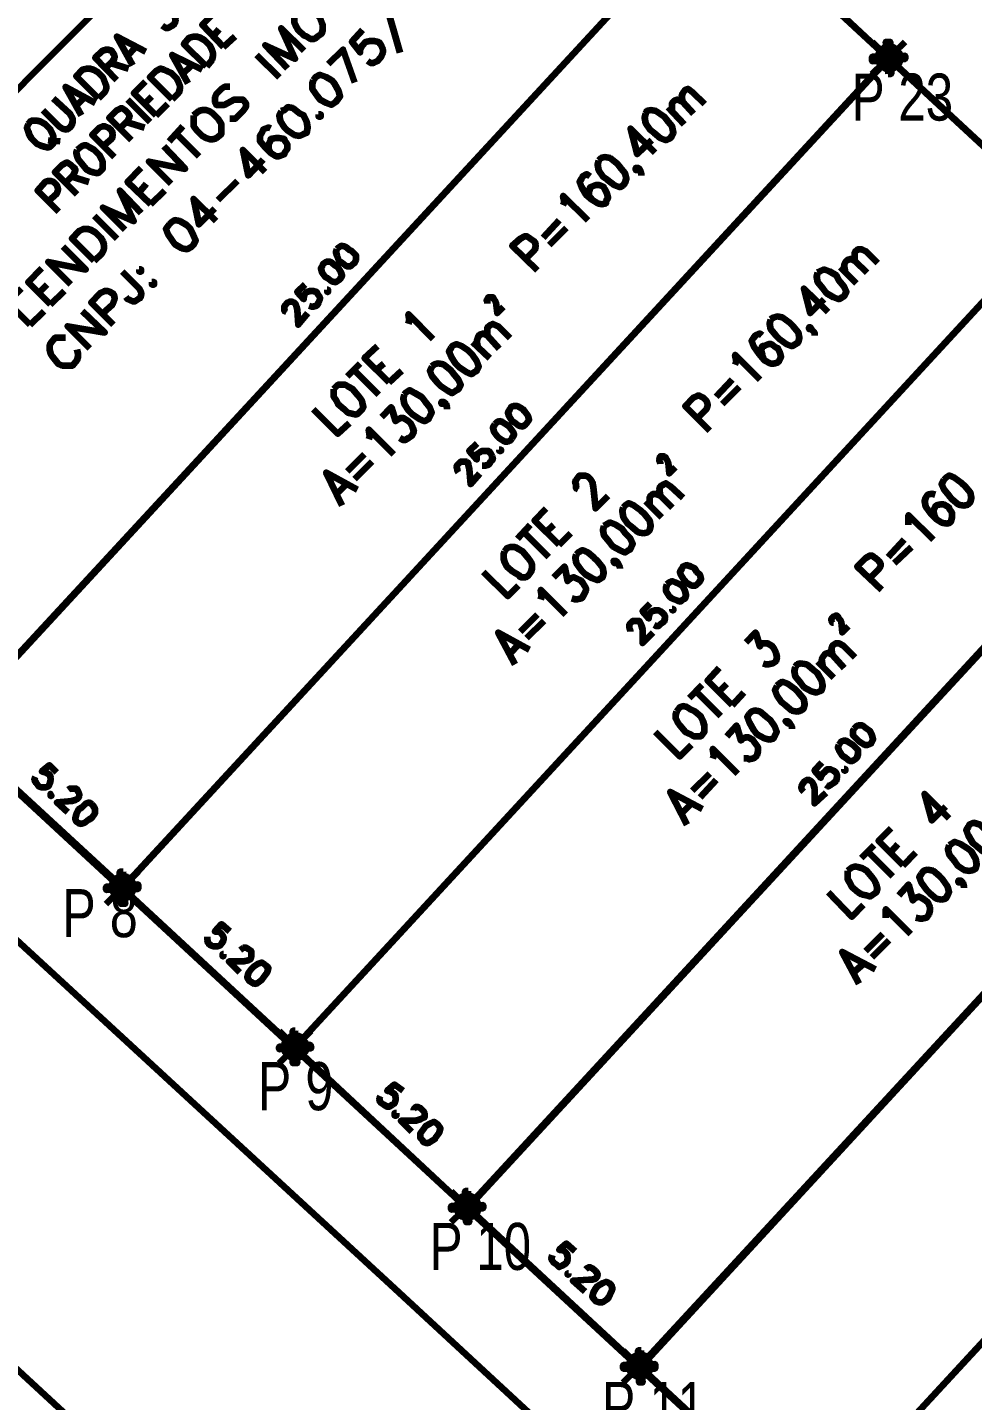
# Model space of a CAD drawing. Header units: inches. Extents: x 1 to 529, y -1 to 335.
# Drawn here: x 69.4 to 128.3, y 193.7 to 279.4 of the extents above; entities that cross this region are included whole.
import ezdxf

# ---------------------------------------------------------------- set-up
doc = ezdxf.new("R2010")
doc.units = ezdxf.units.IN
for name, color, linetype, lineweight in [('H', 7, 'CONTINUOUS', 100), ('P', 250, 'CONTINUOUS', 100), ('Text', 250, 'CONTINUOUS', 100)]:
    doc.layers.add(name, color=color, linetype=linetype, lineweight=lineweight)
doc.styles.get("Standard").update_dxf_attribs({"font": 'txt', "width": 0.75})

msp = doc.modelspace()

# ---------------------------------------------------------------- hatches: boundary and pattern name
at = {"layer": 'H', "linetype": 'CONTINUOUS'}
for points in [[(123.267, 276.467), (122.933, 278.467), (123.067, 276.467), (123.267, 276.467), (122.933, 278.467), (123.2, 278.467)], [(122.067, 277.267), (124.133, 277.6), (122.067, 277.533), (122.067, 277.267), (124.133, 277.6), (124.133, 277.4)], [(124.133, 277.6), (122.067, 277.267), (124.133, 277.4), (124.133, 277.6), (122.067, 277.267), (122.067, 277.533)], [(75.133, 226.667), (75.467, 224.667), (75.333, 226.667), (75.133, 226.667), (75.467, 224.667), (75.2, 224.667)], [(74.267, 225.533), (76.267, 225.867), (74.267, 225.733), (74.267, 225.533), (76.267, 225.867), (76.267, 225.6)], [(76.267, 225.867), (74.267, 225.533), (76.267, 225.6), (76.267, 225.867), (74.267, 225.533), (74.267, 225.733)], [(85.933, 216.733), (86.2, 214.733), (86.067, 216.733), (85.933, 216.733), (86.2, 214.733), (85.933, 214.733)], [(85.067, 215.6), (87, 215.867), (85.067, 215.733), (85.067, 215.6), (87, 215.867), (87.067, 215.667)], [(87, 215.867), (85.067, 215.6), (87.067, 215.667), (87, 215.867), (85.067, 215.6), (85.067, 215.733)], [(96.667, 206.733), (96.933, 204.8), (96.867, 206.733), (96.667, 206.733), (96.933, 204.8), (96.733, 204.8)], [(95.8, 205.6), (97.8, 205.867), (95.8, 205.8), (95.8, 205.6), (97.8, 205.867), (97.8, 205.667)], [(97.8, 205.867), (95.8, 205.6), (97.8, 205.667), (97.8, 205.867), (95.8, 205.6), (95.8, 205.8)], [(107.467, 196.8), (107.733, 194.8), (107.667, 196.8), (107.467, 196.8), (107.733, 194.8), (107.533, 194.8)], [(106.533, 195.667), (108.533, 195.933), (106.533, 195.867), (106.533, 195.667), (108.533, 195.933), (108.533, 195.667)], [(108.533, 195.933), (106.533, 195.667), (108.533, 195.667), (108.533, 195.933), (106.533, 195.667), (106.533, 195.867)]]:
    msp.add_hatch(color=252, dxfattribs=at).paths.add_polyline_path(points)

# ---------------------------------------------------------------- linework, layer by layer
at = {"layer": 'P', "color": 252, "linetype": 'CONTINUOUS'}
for points in [[(96.4, 303.333), (46.067, 252.733)], [(64.467, 235.533), (112.467, 287.533)], [(112.267, 287.533), (123.2, 277.333)], [(76.8, 280.733), (77.333, 281.267), (77.6, 280.4), (77.733, 280.6), (77.933, 280.667), (78, 280.6), (78.267, 280.467), (78.4, 280.333), (78.533, 280.067), (78.6, 279.867), (78.533, 279.6), (78.4, 279.467), (78.133, 279.333), (78, 279.333), (77.8, 279.467)], [(86.067, 280.2), (86, 280), (86, 279.667), (86.067, 279.533), (86.267, 279.2), (86.6, 278.867), (86.8, 278.8), (87, 278.667), (87.267, 278.667), (87.467, 278.8), (87.733, 279), (87.8, 279.2), (87.8, 279.533), (87.733, 279.667), (87.6, 280), (87.267, 280.267), (87, 280.4), (86.8, 280.533), (86.6, 280.533), (86.333, 280.4), (86.067, 280.2)], [(91.667, 281.067), (92.6, 277.8)], [(81.6, 278.133), (80.267, 279.533), (80.933, 280.2)], [(75.933, 277), (74.933, 278.8), (76.733, 277.867)], [(80.533, 276.933), (79.133, 278.333), (79.467, 278.733), (79.733, 278.8), (79.933, 278.8), (80.133, 278.733), (80.4, 278.6), (80.733, 278.267), (80.867, 278), (80.933, 277.8), (80.933, 277.6), (80.867, 277.333), (80.533, 276.933)], [(80.933, 278.8), (81.333, 279.267)], [(81.6, 278.133), (82.333, 278.8)], [(85.6, 276.8), (84.2, 278.267), (86.067, 277.4), (85.2, 279.333), (86.6, 277.933)], [(90.267, 279.2), (89.6, 278.467), (90.133, 277.8), (90.133, 278), (90.267, 278.267), (90.467, 278.467), (90.733, 278.533), (91, 278.533), (91.267, 278.467), (91.4, 278.333), (91.533, 278), (91.533, 277.8), (91.4, 277.467), (91.2, 277.267), (90.933, 277.133), (90.8, 277.133), (90.6, 277.267)], [(74.933, 276.067), (73.6, 277.467), (74.067, 277.933), (74.267, 278), (74.4, 278), (74.6, 277.933), (74.667, 277.8), (74.8, 277.6), (74.8, 277.467), (74.667, 277.267), (74.2, 276.8)], [(75.6, 277.6), (76.133, 278.133)], [(89.8, 275.933), (89.067, 278), (88.133, 277.067)], [(123.067, 276.467), (123.267, 276.467), (122.933, 278.467), (123.067, 276.467)], [(123.267, 276.467), (122.933, 278.467), (123.2, 278.467), (123.267, 276.467)], [(74.6, 277.133), (75.667, 276.8)], [(75.2, 225.533), (123.2, 277.6)], [(79.4, 275.867), (78.4, 277.667), (80.267, 276.733)], [(79.067, 276.467), (79.6, 277)], [(83.667, 277.667), (85.067, 276.267)], [(122.067, 277.533), (122.067, 277.267), (124.133, 277.6), (122.067, 277.533)], [(122.067, 277.267), (124.133, 277.6), (124.133, 277.4), (122.067, 277.267)], [(124.133, 277.4), (124.133, 277.6), (122.067, 277.267), (124.133, 277.4)], [(124.133, 277.6), (122.067, 277.267), (122.067, 277.533), (124.133, 277.6)], [(123, 277.533), (133.933, 267.4)], [(73.8, 274.933), (72.4, 276.333), (72.8, 276.733), (73.067, 276.8), (73.267, 276.8), (73.467, 276.733), (73.733, 276.6), (74.067, 276.267), (74.2, 275.933), (74.267, 275.733), (74.267, 275.533), (74.2, 275.333), (73.8, 274.933)], [(77.4, 273.867), (76, 275.267), (76.733, 276)], [(78.4, 274.867), (77, 276.267), (77.4, 276.667), (77.667, 276.8), (77.867, 276.733), (78.067, 276.667), (78.333, 276.533), (78.667, 276.2), (78.8, 275.933), (78.867, 275.733), (78.867, 275.533), (78.8, 275.267), (78.4, 274.867)], [(87.2, 276.067), (87.133, 275.867), (87.133, 275.533), (87.467, 275.067), (87.6, 274.867), (88, 274.667), (88.333, 274.533), (88.6, 274.733), (88.733, 274.867), (88.867, 275.067), (88.8, 275.4), (88.533, 275.867), (88.333, 276.067), (88, 276.267), (87.6, 276.4), (87.333, 276.267), (87.2, 276.067)], [(72.733, 273.867), (71.733, 275.667), (73.6, 274.667)], [(82, 275.667), (81.667, 275.667), (81.467, 275.533), (81.133, 275.2), (81.067, 275), (81.067, 274.733), (81.133, 274.533), (81.4, 274.533), (81.467, 274.533), (81.667, 274.533), (82.267, 274.867), (82.467, 274.867), (82.533, 274.867), (82.8, 274.867), (83, 274.667), (83, 274.4), (82.8, 274.133), (82.533, 273.867), (82.333, 273.667), (82, 273.667)], [(70.333, 274.2), (71.333, 273.2), (71.533, 273.067), (71.8, 273), (72, 273.133), (72.133, 273.267), (72.2, 273.467), (72.2, 273.667), (72, 274), (71, 274.933)], [(72.4, 274.467), (72.933, 275)], [(75.867, 272.333), (74.467, 273.733), (74.933, 274.2), (75.2, 274.333), (75.267, 274.333), (75.467, 274.2), (75.6, 274.067), (75.733, 273.867), (75.733, 273.8), (75.6, 273.533), (75.133, 273.067)], [(75.6, 274.867), (77, 273.467)], [(76.667, 274.6), (77.133, 275.067)], [(77.4, 273.867), (78.133, 274.6)], [(85.2, 274.133), (85.067, 273.867), (85.133, 273.533), (85.4, 273.133), (85.6, 272.933), (86, 272.667), (86.333, 272.6), (86.6, 272.733), (86.8, 272.8), (86.867, 273.133), (86.8, 273.467), (86.6, 273.867), (86.333, 274), (85.933, 274.333), (85.6, 274.4), (85.4, 274.2), (85.2, 274.133)], [(69.4, 273.333), (69.333, 273.133), (69.4, 272.867), (69.467, 272.667), (69.6, 272.467), (69.933, 272.133), (70.2, 272), (70.4, 271.933), (70.667, 271.867), (70.8, 271.933), (71, 272.133), (71, 272.333), (71, 272.533), (70.933, 272.733), (70.8, 273), (70.467, 273.333), (70.2, 273.467), (70, 273.533), (69.8, 273.533), (69.6, 273.533), (69.4, 273.333)], [(75.533, 273.467), (76.667, 273.133)], [(79.733, 273.867), (79.733, 273.667), (79.733, 273.333), (79.733, 273.2), (79.933, 272.933), (80.267, 272.6), (80.533, 272.467), (80.733, 272.4), (80.933, 272.4), (81.133, 272.467), (81.467, 272.733), (81.467, 272.933), (81.467, 273.2), (81.467, 273.333), (81.267, 273.667), (80.933, 274), (80.733, 274.133), (80.533, 274.2), (80.267, 274.2), (80.067, 274.133), (79.733, 273.867)], [(87.533, 273.933), (87.533, 273.8), (87.667, 273.8), (87.667, 273.933), (87.533, 273.933)], [(74.8, 271.267), (73.4, 272.667), (73.867, 273.133), (74.067, 273.2), (74.2, 273.2), (74.4, 273.133), (74.6, 272.933), (74.667, 272.733), (74.667, 272.6), (74.6, 272.4), (74.067, 271.933)], [(78.2, 272.267), (79.067, 273.2)], [(78.667, 272.733), (80.067, 271.333)], [(84.533, 273.067), (84.4, 273.133), (84.067, 273), (84, 272.8), (83.867, 272.6), (83.867, 272.267), (84.2, 271.867), (84.533, 271.533), (84.867, 271.333), (85.067, 271.333), (85.4, 271.467), (85.4, 271.533), (85.6, 271.8), (85.6, 272.067), (85.4, 272.333), (85.4, 272.4), (85.067, 272.467), (84.867, 272.467), (84.533, 272.4), (84.533, 272.333), (84.4, 272.067), (84.4, 271.8), (84.533, 271.533)], [(70.667, 272.333), (71.4, 272.267)], [(72.467, 271.733), (72.4, 271.533), (72.467, 271.267), (72.533, 271.133), (72.733, 270.867), (73, 270.533), (73.267, 270.4), (73.467, 270.333), (73.733, 270.267), (73.867, 270.333), (74.067, 270.533), (74.067, 270.733), (74.067, 270.933), (74, 271.133), (73.867, 271.4), (73.533, 271.733), (73.267, 271.867), (73.067, 272), (72.867, 272), (72.733, 271.933), (72.467, 271.733)], [(78.333, 269.6), (76.933, 271), (79.2, 270.533), (77.867, 271.933)], [(84.2, 270.333), (82.8, 271.733), (83.133, 270.133), (84.067, 271.133)], [(72.467, 268.933), (71.067, 270.333), (71.533, 270.8), (71.8, 270.933), (71.867, 270.933), (72.067, 270.8), (72.2, 270.667), (72.333, 270.533), (72.333, 270.4), (72.2, 270.133), (71.733, 269.667)], [(72.133, 270.067), (73.2, 269.733)], [(77.067, 268.333), (75.6, 269.733), (76.467, 270.6)], [(71.333, 267.867), (70, 269.2), (70.467, 269.733), (70.667, 269.8), (70.8, 269.8), (71, 269.733), (71.2, 269.533), (71.267, 269.333), (71.267, 269.2), (71.2, 269), (70.667, 268.533)], [(75.467, 266.733), (74.067, 268.133), (76, 267.267), (75.133, 269.2), (76.467, 267.8)], [(76.333, 269.067), (76.8, 269.6)], [(77.067, 268.333), (77.933, 269.2)], [(81.267, 268.6), (82.467, 269.8)], [(81.133, 267.267), (79.733, 268.667), (80.067, 267.067), (81.067, 268.067)], [(73.533, 267.6), (74.933, 266.2)], [(85.933, 215.6), (133.933, 267.6)], [(73.533, 264.8), (72.133, 266.2), (72.6, 266.667), (72.867, 266.8), (73.133, 266.8), (73.333, 266.733), (73.6, 266.6), (73.933, 266.267), (74.067, 266), (74.133, 265.8), (74.133, 265.533), (74, 265.267), (73.533, 264.8)], [(78.2, 267.067), (78, 266.8), (78.133, 266.467), (78.4, 266.067), (78.533, 265.867), (79, 265.6), (79.333, 265.533), (79.6, 265.667), (79.733, 265.8), (79.867, 266.067), (79.733, 266.4), (79.533, 266.8), (79.333, 267), (78.867, 267.267), (78.533, 267.333), (78.333, 267.2), (78.2, 267.067)], [(72.067, 263.333), (70.667, 264.733), (73, 264.267), (71.6, 265.667)], [(23.467, 264.067), (92.267, 200.667), (169.467, 129.2)], [(70.8, 262.067), (69.4, 263.467), (70.267, 264.333)], [(75.267, 264.133), (76.333, 263.067), (76.467, 262.8), (76.467, 262.733), (76.4, 262.467), (76.267, 262.4), (76.067, 262.267), (75.933, 262.267), (75.6, 262.4), (75.533, 262.533)], [(76.333, 264.267), (76.333, 264.133), (76.467, 264.133), (76.467, 264.267), (76.333, 264.267)], [(70.067, 262.8), (70.6, 263.333)], [(77.133, 263.467), (77.133, 263.333), (77.267, 263.333), (77.267, 263.467), (77.133, 263.467)], [(69.533, 260.8), (68.133, 262.2), (69, 263.067)], [(70.8, 262.067), (71.667, 262.933)], [(74.733, 260.8), (73.333, 262.2), (73.933, 262.8), (74.2, 262.933), (74.333, 262.933), (74.533, 262.867), (74.733, 262.733), (74.8, 262.467), (74.8, 262.4), (74.667, 262.067), (74.067, 261.533)], [(69.533, 260.8), (70.4, 261.667)], [(73.267, 259.333), (71.867, 260.733), (74.2, 260.333), (72.8, 261.667)], [(71.733, 260), (71.533, 260), (71.267, 260), (71.067, 260), (70.8, 259.667), (70.733, 259.467), (70.733, 259.267), (70.8, 259), (70.933, 258.8), (71.267, 258.4), (71.533, 258.267), (71.733, 258.267), (72, 258.267), (72.2, 258.267), (72.467, 258.6), (72.533, 258.8), (72.533, 259), (72.467, 259.267)], [(96.733, 205.6), (144.733, 257.6)], [(107.533, 195.667), (155.533, 247.733)], [(170, 101.933), (23.467, 237.467)], [(118.267, 185.733), (166.333, 237.733)], [(64.4, 235.733), (75.4, 225.6)], [(75.333, 226.667), (75.133, 226.667), (75.467, 224.667), (75.333, 226.667)], [(75.133, 226.667), (75.467, 224.667), (75.2, 224.667), (75.133, 226.667)], [(74.267, 225.733), (74.267, 225.533), (76.267, 225.867), (74.267, 225.733)], [(74.267, 225.533), (76.267, 225.867), (76.267, 225.6), (74.267, 225.533)], [(76.267, 225.6), (76.267, 225.867), (74.267, 225.533), (76.267, 225.6)], [(76.267, 225.867), (74.267, 225.533), (74.267, 225.733), (76.267, 225.867)], [(75.133, 225.8), (86.133, 215.6)], [(86.067, 216.733), (85.933, 216.733), (86.2, 214.733), (86.067, 216.733)], [(85.933, 216.733), (86.2, 214.733), (85.933, 214.733), (85.933, 216.733)], [(85.067, 215.733), (85.067, 215.6), (87, 215.867), (85.067, 215.733)], [(85.067, 215.6), (87, 215.867), (87.067, 215.667), (85.067, 215.6)], [(87.067, 215.667), (87, 215.867), (85.067, 215.6), (87.067, 215.667)], [(87, 215.867), (85.067, 215.6), (85.067, 215.733), (87, 215.867)], [(85.933, 215.8), (96.867, 205.6)], [(96.867, 206.733), (96.667, 206.733), (96.933, 204.8), (96.867, 206.733)], [(96.667, 206.733), (96.933, 204.8), (96.733, 204.8), (96.667, 206.733)], [(95.8, 205.8), (95.8, 205.6), (97.8, 205.867), (95.8, 205.8)], [(95.8, 205.6), (97.8, 205.867), (97.8, 205.667), (95.8, 205.6)], [(97.8, 205.667), (97.8, 205.867), (95.8, 205.6), (97.8, 205.667)], [(97.8, 205.867), (95.8, 205.6), (95.8, 205.8), (97.8, 205.867)], [(96.733, 205.8), (107.667, 195.667)], [(107.667, 196.8), (107.467, 196.8), (107.733, 194.8), (107.667, 196.8)], [(107.467, 196.8), (107.733, 194.8), (107.533, 194.8), (107.467, 196.8)], [(106.533, 195.867), (106.533, 195.667), (108.533, 195.933), (106.533, 195.867)], [(106.533, 195.667), (108.533, 195.933), (108.533, 195.667), (106.533, 195.667)], [(108.533, 195.667), (108.533, 195.933), (106.533, 195.667), (108.533, 195.667)], [(108.533, 195.933), (106.533, 195.667), (106.533, 195.867), (108.533, 195.933)], [(107.467, 195.867), (118.4, 185.733)]]:
    msp.add_lwpolyline(points, dxfattribs=at)
at = {"layer": 'P', "color": 0, "linetype": 'CONTINUOUS'}
for points in [[(340.133, 173), (338.8, 113.067), (273.467, 42.133), (64.467, 235.6), (112.333, 287.4), (244.8, 164.8), (292.667, 216.533), (340.133, 173)], [(122.067, 276.467), (124.133, 278.467)], [(122.067, 278.467), (124.133, 276.467)], [(123.8, 277.467), (123.8, 277.733), (123.6, 277.933), (123.4, 278.133), (123.133, 278.133), (122.867, 278.133), (122.667, 277.933), (122.467, 277.733), (122.4, 277.467), (122.467, 277.2), (122.667, 277), (122.867, 276.8), (123.133, 276.8), (123.4, 276.8), (123.6, 277), (123.8, 277.2), (123.8, 277.467)], [(75.267, 225.667), (123.133, 277.467)], [(110.267, 274.733), (110.2, 275.067), (110.267, 275.267), (110.4, 275.467), (110.6, 275.533), (110.867, 275.333), (111.6, 274.6)], [(109.333, 274.4), (110.333, 273.333)], [(109.6, 274.067), (109.6, 274.467), (109.6, 274.667), (109.733, 274.8), (109.933, 274.867), (110.267, 274.733), (110.933, 274)], [(107.933, 274), (107.867, 273.733), (107.933, 273.4), (108.2, 273), (108.467, 272.8), (108.867, 272.467), (109.2, 272.333), (109.467, 272.467), (109.6, 272.6), (109.667, 272.8), (109.6, 273.2), (109.267, 273.6), (109.067, 273.8), (108.6, 274.133), (108.267, 274.2), (108, 274.133), (107.933, 274)], [(108.533, 271.533), (107, 273.067), (107.4, 271.467), (108.333, 272.333)], [(105, 271.067), (104.933, 270.8), (105, 270.467), (105.267, 270.067), (105.533, 269.867), (106, 269.533), (106.333, 269.4), (106.533, 269.533), (106.667, 269.667), (106.733, 269.933), (106.667, 270.267), (106.333, 270.667), (106.133, 270.867), (105.733, 271.2), (105.4, 271.267), (105.133, 271.2), (105, 271.067)], [(104.467, 270.067), (104.267, 270.2), (104, 270.067), (103.933, 269.933), (103.8, 269.733), (103.933, 269.4), (104.2, 268.933), (104.6, 268.6), (104.933, 268.4), (105.2, 268.333), (105.467, 268.4), (105.467, 268.533), (105.6, 268.733), (105.533, 269), (105.4, 269.267), (105.333, 269.4), (105.067, 269.533), (104.8, 269.533), (104.533, 269.4), (104.467, 269.4), (104.4, 269.133), (104.4, 268.867), (104.6, 268.6)], [(107.467, 270.6), (107.467, 270.467), (107.333, 270.467), (107.333, 270.6), (107.467, 270.6), (107.6, 270.467), (107.667, 270.267), (107.667, 270.133)], [(102.8, 268.267), (102.867, 268.467), (102.8, 268.867), (104.333, 267.333)], [(86.067, 215.733), (133.867, 267.533)], [(101.533, 266.267), (102.533, 267.333)], [(101.933, 265.8), (103, 266.867)], [(88.667, 265.533), (88.6, 265.333), (88.667, 265.133), (88.8, 264.8), (89, 264.667), (89.267, 264.467), (89.533, 264.467), (89.667, 264.6), (89.8, 264.667), (89.867, 264.867), (89.867, 265.133), (89.6, 265.4), (89.467, 265.467), (89.2, 265.667), (88.933, 265.733), (88.733, 265.6), (88.667, 265.533)], [(101.2, 264.2), (99.6, 265.733), (100.133, 266.2), (100.4, 266.333), (100.533, 266.333), (100.733, 266.2), (101, 266), (101.067, 265.8), (101.067, 265.667), (101, 265.467), (100.467, 264.933)], [(120.4, 264.067), (120.333, 264.533), (120.4, 264.733), (120.533, 264.867), (120.733, 264.933), (121, 264.8), (121.733, 264.067)], [(121, 264.8), (121, 265.133), (121, 265.333), (121.2, 265.533), (121.4, 265.533), (121.667, 265.4), (122.4, 264.667)], [(87.8, 264.533), (87.667, 264.333), (87.733, 264.067), (87.933, 263.8), (88.067, 263.733), (88.333, 263.533), (88.6, 263.467), (88.8, 263.6), (88.867, 263.667), (89, 263.867), (88.933, 264.067), (88.733, 264.4), (88.533, 264.533), (88.267, 264.733), (88, 264.733), (87.8, 264.6), (87.8, 264.533)], [(118.667, 264.067), (118.6, 263.8), (118.667, 263.467), (119, 263.067), (119.2, 262.8), (119.667, 262.533), (120, 262.4), (120.2, 262.533), (120.333, 262.6), (120.467, 262.867), (120.333, 263.2), (120, 263.6), (119.867, 263.867), (119.4, 264.133), (119.067, 264.267), (118.8, 264.133), (118.667, 264.067)], [(120.067, 264.4), (121.067, 263.4)], [(86.667, 263.333), (86.2, 262.867), (86.6, 262.4), (86.6, 262.533), (86.667, 262.733), (86.8, 262.867), (87, 262.933), (87.2, 262.933), (87.4, 262.867), (87.467, 262.733), (87.6, 262.533), (87.6, 262.4), (87.533, 262.2), (87.4, 262), (87.2, 261.933), (87.133, 261.933), (86.933, 262)], [(85.533, 261.6), (85.4, 261.667), (85.4, 261.8), (85.4, 261.867), (85.4, 262), (85.6, 262.2), (85.733, 262.267), (85.867, 262.267), (86, 262.2), (86.067, 262.133), (86.133, 262), (86.2, 261.733), (86.267, 260.8), (86.867, 261.533)], [(88.067, 263), (88.067, 262.867), (88.133, 262.867), (88.133, 263), (88.067, 263)], [(98.067, 262.133), (98.067, 262.2), (98.067, 262.267), (98, 262.333), (98.067, 262.4), (98.133, 262.533), (98.267, 262.533), (98.333, 262.533), (98.4, 262.533), (98.467, 262.4), (98.533, 262.333), (98.6, 262.2), (98.667, 261.533), (99.067, 261.933)], [(119.333, 261.6), (117.8, 263.067), (118.2, 261.533), (119.067, 262.4)], [(93.133, 260.867), (93.2, 261.067), (93.133, 261.467), (94.667, 259.933)], [(98.067, 260.133), (98.067, 260.467), (98.067, 260.667), (98.267, 260.8), (98.4, 260.867), (98.733, 260.733), (99.467, 260)], [(115.733, 261.133), (115.667, 260.867), (115.733, 260.533), (116.067, 260.133), (116.267, 259.933), (116.733, 259.6), (117.067, 259.467), (117.267, 259.6), (117.467, 259.733), (117.533, 260), (117.467, 260.333), (117.133, 260.733), (116.933, 260.933), (116.467, 261.267), (116.133, 261.333), (115.933, 261.267), (115.733, 261.133)], [(118.2, 260.667), (118.267, 260.533), (118.133, 260.533), (118.133, 260.667), (118.2, 260.667), (118.333, 260.467), (118.467, 260.333), (118.467, 260.133)], [(97.133, 259.733), (98.2, 258.733)], [(97.467, 259.467), (97.4, 259.8), (97.467, 260), (97.6, 260.2), (97.8, 260.267), (98.067, 260.133), (98.8, 259.333)], [(115.2, 260.133), (115.067, 260.267), (114.8, 260.133), (114.667, 260), (114.533, 259.8), (114.667, 259.467), (115, 259), (115.333, 258.6), (115.733, 258.4), (115.933, 258.4), (116.2, 258.467), (116.267, 258.533), (116.4, 258.8), (116.333, 259.067), (116.2, 259.333), (116.067, 259.4), (115.8, 259.6), (115.6, 259.6), (115.333, 259.467), (115.2, 259.467), (115.133, 259.2), (115.2, 258.933), (115.333, 258.6)], [(91.933, 257.2), (90.4, 258.733), (91.2, 259.467)], [(95.8, 259.4), (95.667, 259.133), (95.8, 258.8), (96.067, 258.4), (96.333, 258.133), (96.733, 257.867), (97.067, 257.733), (97.267, 257.867), (97.4, 257.933), (97.533, 258.2), (97.4, 258.533), (97.133, 258.933), (96.867, 259.2), (96.467, 259.467), (96.133, 259.6), (95.867, 259.467), (95.8, 259.4)], [(113.533, 258.333), (113.6, 258.533), (113.533, 258.933), (115.067, 257.4)], [(89.333, 257.6), (90.133, 258.4)], [(89.733, 258), (91.267, 256.467)], [(91.133, 258), (91.6, 258.4)], [(94.6, 258.2), (94.467, 257.933), (94.6, 257.6), (94.933, 257.2), (95.133, 257), (95.533, 256.733), (95.867, 256.533), (96.133, 256.733), (96.267, 256.8), (96.4, 257.067), (96.267, 257.4), (95.933, 257.8), (95.733, 258), (95.333, 258.333), (95, 258.4), (94.733, 258.333), (94.6, 258.2)], [(91.933, 257.2), (92.733, 257.933)], [(96.8, 205.733), (144.6, 257.533)], [(112.333, 256.333), (113.333, 257.4)], [(88.467, 256.8), (88.467, 256.6), (88.467, 256.333), (88.6, 256.133), (88.733, 255.867), (89.133, 255.533), (89.333, 255.333), (89.6, 255.267), (89.867, 255.2), (90, 255.267), (90.267, 255.533), (90.333, 255.667), (90.267, 255.933), (90.2, 256.133), (90, 256.4), (89.667, 256.8), (89.4, 256.933), (89.2, 257.067), (88.933, 257.067), (88.733, 257.067), (88.467, 256.8)], [(92.867, 256.467), (92.8, 256.2), (92.867, 255.867), (93.133, 255.467), (93.4, 255.2), (93.8, 254.933), (94.133, 254.8), (94.4, 254.933), (94.467, 255.067), (94.6, 255.333), (94.467, 255.667), (94.2, 256), (94, 256.267), (93.533, 256.533), (93.2, 256.733), (92.933, 256.533), (92.867, 256.467)], [(111.933, 254.2), (110.4, 255.733), (110.933, 256.267), (111.2, 256.4), (111.267, 256.4), (111.533, 256.267), (111.733, 256.067), (111.8, 255.867), (111.8, 255.733), (111.733, 255.533), (111.2, 255)], [(112.733, 255.867), (113.8, 256.933)], [(87.2, 255.533), (88.733, 254), (89.467, 254.667)], [(91.467, 255.067), (92.067, 255.667), (92.333, 254.8), (92.533, 254.933), (92.667, 255), (92.8, 255), (93.133, 254.8), (93.267, 254.667), (93.4, 254.4), (93.467, 254.133), (93.333, 253.867), (93.133, 253.733), (92.933, 253.6), (92.8, 253.6), (92.6, 253.733)], [(95.333, 256), (95.333, 255.867), (95.2, 255.867), (95.2, 256), (95.333, 256), (95.467, 255.867), (95.533, 255.667), (95.533, 255.533)], [(99.467, 255.533), (99.333, 255.333), (99.4, 255.133), (99.6, 254.8), (99.733, 254.733), (100, 254.533), (100.267, 254.467), (100.467, 254.6), (100.533, 254.667), (100.667, 254.867), (100.6, 255.133), (100.4, 255.4), (100.267, 255.533), (99.933, 255.733), (99.667, 255.733), (99.533, 255.667), (99.467, 255.533)], [(98.533, 254.6), (98.4, 254.4), (98.467, 254.133), (98.667, 253.867), (98.8, 253.733), (99.133, 253.533), (99.333, 253.533), (99.533, 253.6), (99.6, 253.733), (99.733, 253.933), (99.667, 254.133), (99.467, 254.4), (99.333, 254.533), (99, 254.733), (98.8, 254.8), (98.6, 254.667), (98.533, 254.6)], [(90.667, 253.667), (90.733, 253.867), (90.667, 254.267), (92.2, 252.733)], [(97.4, 253.4), (96.933, 252.933), (97.4, 252.4), (97.4, 252.533), (97.4, 252.733), (97.6, 252.867), (97.733, 252.933), (97.933, 252.933), (98.133, 252.933), (98.267, 252.8), (98.333, 252.6), (98.4, 252.4), (98.267, 252.267), (98.133, 252.067), (97.933, 252), (97.867, 252), (97.733, 252)], [(98.8, 253), (98.8, 252.933), (98.933, 252.933), (98.933, 253), (98.8, 253)], [(89.333, 251.667), (90.4, 252.733)], [(89.8, 251.2), (90.867, 252.267)], [(96.267, 251.6), (96.2, 251.667), (96.2, 251.8), (96.133, 251.933), (96.2, 252.067), (96.4, 252.267), (96.533, 252.267), (96.6, 252.267), (96.733, 252.267), (96.867, 252.2), (96.867, 252.067), (96.933, 251.8), (97, 250.867), (97.6, 251.533)], [(108.867, 252.133), (108.867, 252.2), (108.8, 252.267), (108.8, 252.333), (108.8, 252.4), (108.867, 252.6), (109, 252.6), (109.067, 252.6), (109.2, 252.533), (109.2, 252.467), (109.267, 252.4), (109.333, 252.2), (109.4, 251.533), (109.8, 251.933)], [(89, 249.533), (88, 251.6), (89.933, 250.533)], [(103.733, 250.533), (103.6, 250.6), (103.6, 250.867), (103.533, 250.933), (103.6, 251.133), (103.8, 251.4), (104, 251.4), (104.133, 251.4), (104.333, 251.333), (104.467, 251.2), (104.6, 251), (104.667, 250.667), (104.8, 249.333), (105.6, 250.133)], [(126.533, 251.133), (126.4, 250.867), (126.533, 250.533), (126.867, 250.133), (127.067, 249.933), (127.467, 249.6), (127.8, 249.533), (128.067, 249.6), (128.2, 249.733), (128.267, 250), (128.2, 250.333), (127.867, 250.733), (127.667, 250.933), (127.2, 251.267), (126.867, 251.4), (126.667, 251.267), (126.533, 251.133)], [(88.667, 250.267), (89.267, 250.867)], [(108.2, 249.533), (108.2, 249.867), (108.2, 250.067), (108.4, 250.267), (108.533, 250.267), (108.867, 250.133), (109.6, 249.4)], [(108.867, 250.133), (108.8, 250.533), (108.867, 250.733), (109.067, 250.867), (109.2, 250.933), (109.467, 250.733), (110.267, 250)], [(126, 250.2), (125.8, 250.267), (125.533, 250.2), (125.4, 250), (125.333, 249.8), (125.4, 249.467), (125.733, 249), (126.067, 248.667), (126.4, 248.467), (126.733, 248.4), (126.933, 248.467), (127, 248.533), (127.067, 248.8), (127.067, 249.067), (126.867, 249.333), (126.867, 249.4), (126.533, 249.6), (126.333, 249.6), (126.067, 249.533), (126, 249.467), (125.867, 249.2), (125.933, 248.933), (126.067, 248.667)], [(106.533, 249.4), (106.467, 249.2), (106.533, 248.8), (106.8, 248.4), (107.067, 248.2), (107.467, 247.867), (107.8, 247.8), (108.067, 247.867), (108.2, 248), (108.267, 248.267), (108.2, 248.6), (107.867, 249), (107.667, 249.2), (107.2, 249.533), (106.867, 249.667), (106.667, 249.533), (106.533, 249.4)], [(107.933, 249.8), (108.933, 248.8)], [(102.533, 247.067), (101, 248.6), (101.733, 249.333)], [(124.333, 248.333), (124.333, 248.533), (124.333, 248.933), (125.867, 247.4)], [(99.933, 247.467), (100.733, 248.333)], [(100.333, 247.867), (101.867, 246.333)], [(101.733, 247.867), (102.2, 248.333)], [(102.533, 247.067), (103.267, 247.8)], [(105.333, 248.267), (105.267, 248), (105.333, 247.667), (105.667, 247.267), (105.867, 247), (106.333, 246.733), (106.667, 246.6), (106.867, 246.733), (107, 246.8), (107.133, 247.133), (107, 247.467), (106.667, 247.8), (106.467, 248.067), (106.067, 248.333), (105.733, 248.467), (105.467, 248.333), (105.333, 248.267)], [(99.133, 246.667), (99.067, 246.467), (99.067, 246.2), (99.133, 246), (99.267, 245.733), (99.667, 245.4), (100, 245.2), (100.133, 245.067), (100.467, 245.067), (100.6, 245.133), (100.8, 245.4), (100.867, 245.6), (100.867, 245.8), (100.8, 246), (100.6, 246.267), (100.267, 246.667), (100, 246.8), (99.8, 246.933), (99.467, 246.933), (99.267, 246.867), (99.133, 246.667)], [(107.533, 195.8), (155.4, 247.6)], [(123.067, 246.333), (124.067, 247.4)], [(123.467, 245.933), (124.533, 246.933)], [(103.6, 246.467), (103.533, 246.267), (103.6, 245.933), (103.933, 245.467), (104.133, 245.267), (104.6, 245), (104.933, 244.867), (105.133, 245), (105.267, 245.067), (105.333, 245.333), (105.267, 245.667), (104.933, 246.067), (104.733, 246.267), (104.333, 246.6), (104, 246.733), (103.733, 246.6), (103.6, 246.467)], [(106.067, 246.067), (106.067, 245.933), (106, 245.933), (105.933, 246.067), (106.067, 246.067), (106.2, 245.933), (106.333, 245.667), (106.333, 245.6)], [(122.667, 244.267), (121.133, 245.733), (121.667, 246.267), (121.933, 246.4), (122.067, 246.4), (122.267, 246.267), (122.467, 246.067), (122.6, 245.933), (122.6, 245.733), (122.467, 245.533), (121.933, 245)], [(97.8, 245.4), (99.333, 243.867), (100, 244.533)], [(102.2, 245.067), (102.867, 245.733), (103.067, 244.8), (103.267, 245), (103.467, 245.067), (103.6, 245), (103.867, 244.867), (104, 244.733), (104.2, 244.4), (104.2, 244.2), (104.067, 243.933), (103.933, 243.733), (103.667, 243.667), (103.533, 243.667), (103.333, 243.733)], [(110.2, 245.6), (110.067, 245.4), (110.133, 245.2), (110.333, 244.867), (110.467, 244.733), (110.8, 244.533), (111.067, 244.533), (111.2, 244.667), (111.267, 244.733), (111.4, 244.933), (111.333, 245.2), (111.133, 245.4), (111, 245.6), (110.733, 245.733), (110.467, 245.8), (110.267, 245.733), (110.2, 245.6)], [(101.4, 243.667), (101.467, 243.867), (101.4, 244.267), (102.933, 242.733)], [(109.267, 244.6), (109.2, 244.4), (109.2, 244.2), (109.4, 243.867), (109.6, 243.733), (109.933, 243.6), (110.133, 243.533), (110.267, 243.667), (110.4, 243.733), (110.467, 243.933), (110.4, 244.2), (110.267, 244.467), (110.067, 244.6), (109.8, 244.733), (109.6, 244.8), (109.4, 244.733), (109.267, 244.6)], [(108.2, 243.4), (107.733, 242.933), (108.133, 242.467), (108.133, 242.533), (108.2, 242.8), (108.333, 242.933), (108.533, 243), (108.733, 243), (108.867, 242.933), (109, 242.8), (109.133, 242.667), (109.133, 242.467), (109.067, 242.267), (108.867, 242.133), (108.733, 242), (108.6, 242), (108.467, 242.067)], [(100.133, 241.667), (101.2, 242.733)], [(109.6, 243.067), (109.6, 243), (109.667, 243), (109.667, 243.067), (109.6, 243.067)], [(119.667, 242.2), (119.6, 242.2), (119.533, 242.333), (119.533, 242.4), (119.533, 242.467), (119.667, 242.6), (119.8, 242.667), (119.867, 242.667), (119.933, 242.6), (120, 242.467), (120.067, 242.4), (120.133, 242.267), (120.2, 241.6), (120.6, 242)], [(100.533, 241.267), (101.6, 242.333)], [(107, 241.667), (107, 241.733), (106.933, 241.867), (106.933, 242), (106.933, 242.133), (107.133, 242.333), (107.267, 242.333), (107.333, 242.333), (107.533, 242.333), (107.6, 242.2), (107.667, 242.067), (107.733, 241.8), (107.733, 240.933), (108.4, 241.6)], [(99.8, 239.6), (98.733, 241.6), (100.667, 240.533)], [(99.467, 240.267), (100, 240.867)], [(114.2, 241), (114.8, 241.6), (115.067, 240.733), (115.2, 240.933), (115.4, 240.933), (115.533, 240.933), (115.8, 240.8), (115.933, 240.6), (116.067, 240.333), (116.133, 240.067), (116.067, 239.8), (115.867, 239.667), (115.6, 239.6), (115.467, 239.6), (115.267, 239.667)], [(119.6, 240.2), (119.533, 240.6), (119.6, 240.8), (119.8, 240.933), (120, 240.933), (120.267, 240.8), (121, 240.067)], [(119, 239.533), (118.933, 239.933), (119, 240.067), (119.133, 240.267), (119.333, 240.333), (119.6, 240.2), (120.333, 239.4)], [(113.333, 237.067), (111.8, 238.6), (112.533, 239.4)], [(117.267, 239.467), (117.2, 239.2), (117.267, 238.867), (117.6, 238.467), (117.8, 238.2), (118.267, 237.933), (118.6, 237.867), (118.8, 237.933), (118.933, 238), (119, 238.267), (118.933, 238.6), (118.667, 239.067), (118.4, 239.267), (118, 239.6), (117.6, 239.667), (117.4, 239.6), (117.267, 239.467)], [(118.667, 239.8), (119.667, 238.8)], [(110.667, 237.533), (111.467, 238.333)], [(112.467, 237.867), (113, 238.4)], [(116.133, 238.267), (116, 238), (116.133, 237.667), (116.4, 237.267), (116.667, 237.067), (117.067, 236.733), (117.4, 236.667), (117.6, 236.733), (117.8, 236.867), (117.867, 237.133), (117.8, 237.467), (117.467, 237.867), (117.267, 238.067), (116.8, 238.4), (116.467, 238.533), (116.267, 238.4), (116.133, 238.267)], [(111.067, 237.933), (112.6, 236.4)], [(113.333, 237.067), (114.067, 237.867)], [(118.333, 185.8), (166.133, 237.6)], [(109.867, 236.667), (109.8, 236.467), (109.8, 236.267), (109.933, 236), (110.067, 235.8), (110.4, 235.4), (110.733, 235.267), (110.933, 235.133), (111.2, 235.133), (111.4, 235.133), (111.6, 235.4), (111.6, 235.6), (111.6, 235.8), (111.533, 236.067), (111.4, 236.333), (111, 236.667), (110.733, 236.8), (110.533, 236.933), (110.267, 237), (110.067, 236.933), (109.867, 236.667)], [(114.4, 236.533), (114.267, 236.333), (114.4, 236), (114.667, 235.533), (114.867, 235.267), (115.333, 235), (115.667, 234.933), (115.933, 235), (116, 235.133), (116.133, 235.4), (116, 235.733), (115.733, 236.133), (115.467, 236.333), (115.067, 236.667), (114.733, 236.733), (114.533, 236.667), (114.4, 236.533)], [(113, 235.133), (113.6, 235.8), (113.867, 234.867), (114, 235), (114.2, 235.067), (114.333, 235.067), (114.6, 234.933), (114.733, 234.733), (114.933, 234.467), (114.933, 234.2), (114.867, 233.933), (114.667, 233.733), (114.4, 233.667), (114.333, 233.733), (114.067, 233.733)], [(116.8, 236.067), (116.8, 235.933), (116.733, 236), (116.667, 236.067), (116.8, 236.067), (116.933, 235.933), (117.067, 235.733), (117.067, 235.6)], [(120.933, 235.6), (120.867, 235.467), (120.867, 235.2), (121.133, 234.933), (121.267, 234.8), (121.6, 234.6), (121.8, 234.6), (122, 234.667), (122.067, 234.8), (122.133, 234.933), (122.067, 235.2), (121.933, 235.467), (121.733, 235.6), (121.467, 235.8), (121.2, 235.8), (121.067, 235.733), (120.933, 235.6)], [(108.533, 235.4), (110.067, 233.867), (110.8, 234.6)], [(120, 234.6), (119.933, 234.4), (120, 234.267), (120.2, 233.933), (120.4, 233.8), (120.667, 233.6), (120.867, 233.6), (121.067, 233.733), (121.133, 233.8), (121.2, 234), (121.2, 234.267), (121, 234.467), (120.867, 234.6), (120.533, 234.8), (120.333, 234.867), (120.133, 234.8), (120, 234.6)], [(112.133, 233.733), (112.2, 233.933), (112.133, 234.333), (113.667, 232.8)], [(71.2, 232.867), (70.733, 233.333), (70.267, 232.933), (70.333, 232.933), (70.533, 232.867), (70.733, 232.733), (70.8, 232.533), (70.8, 232.4), (70.733, 232.133), (70.667, 232), (70.467, 231.933), (70.267, 231.933), (70.067, 232), (69.933, 232.2), (69.8, 232.4), (69.8, 232.467), (69.867, 232.6)], [(118.933, 233.467), (118.467, 233), (118.867, 232.533), (118.867, 232.6), (119, 232.8), (119.133, 232.933), (119.267, 233.067), (119.467, 233.067), (119.667, 233), (119.8, 232.867), (119.867, 232.733), (119.867, 232.533), (119.8, 232.333), (119.667, 232.2), (119.467, 232.067), (119.333, 232), (119.2, 232.067)], [(110.867, 231.733), (111.933, 232.8)], [(111.333, 231.333), (112.333, 232.4)], [(117.8, 231.667), (117.733, 231.733), (117.667, 231.867), (117.667, 232), (117.733, 232.133), (117.867, 232.333), (118, 232.4), (118.133, 232.4), (118.267, 232.333), (118.333, 232.267), (118.4, 232.133), (118.467, 231.867), (118.467, 230.933), (119.2, 231.6)], [(120.333, 233.067), (120.333, 233), (120.4, 233), (120.4, 233.067), (120.333, 233.067)], [(70.8, 231.533), (70.8, 231.533), (70.8, 231.4), (70.867, 231.4), (70.8, 231.533)], [(71.933, 231.8), (72, 231.867), (72.133, 231.867), (72.2, 231.867), (72.4, 231.867), (72.533, 231.667), (72.6, 231.533), (72.6, 231.4), (72.533, 231.267), (72.467, 231.2), (72.333, 231.133), (72.133, 231.067), (71.2, 231), (71.867, 230.4)], [(110.533, 229.6), (109.467, 231.667), (111.467, 230.6)], [(126.867, 230), (125.333, 231.533), (125.8, 229.867), (126.667, 230.733)], [(73.4, 230.867), (73.2, 231), (73, 230.933), (72.733, 230.667), (72.533, 230.533), (72.4, 230.267), (72.333, 230), (72.4, 229.8), (72.533, 229.733), (72.733, 229.667), (72.933, 229.733), (73.2, 229.933), (73.4, 230.067), (73.6, 230.333), (73.6, 230.6), (73.467, 230.8), (73.4, 230.867)], [(110.2, 230.333), (110.8, 230.933)], [(128.067, 229.467), (127.933, 229.267), (128.067, 228.933), (128.333, 228.467), (128.6, 228.267), (129, 227.933), (129.333, 227.867), (129.6, 227.933), (129.667, 228.067), (129.8, 228.333), (129.667, 228.667), (129.4, 229.133), (129.133, 229.267), (128.8, 229.6), (128.4, 229.733), (128.133, 229.6), (128.067, 229.467)], [(124, 227.067), (122.467, 228.6), (123.267, 229.4)], [(121.4, 227.533), (122.2, 228.333)], [(123.267, 227.933), (123.667, 228.4)], [(126.867, 228.333), (126.8, 228.067), (126.867, 227.733), (127.2, 227.333), (127.4, 227.067), (127.8, 226.8), (128.133, 226.733), (128.4, 226.8), (128.533, 226.867), (128.6, 227.133), (128.533, 227.467), (128.267, 227.933), (128, 228.133), (127.6, 228.4), (127.2, 228.533), (127, 228.4), (126.867, 228.333)], [(121.8, 227.933), (123.333, 226.4)], [(124, 227.067), (124.8, 227.867)], [(74.267, 224.667), (76.267, 226.667)], [(74.267, 226.667), (76.267, 224.667)], [(76, 225.733), (75.933, 226), (75.8, 226.2), (75.6, 226.333), (75.333, 226.4), (75.067, 226.333), (74.8, 226.2), (74.667, 226), (74.6, 225.733), (74.667, 225.467), (74.8, 225.2), (75.067, 225.067), (75.333, 225), (75.6, 225.067), (75.8, 225.2), (75.933, 225.467), (76, 225.733)], [(120.533, 226.733), (120.533, 226.533), (120.533, 226.2), (120.667, 226), (120.8, 225.733), (121.2, 225.4), (121.4, 225.267), (121.667, 225.2), (121.933, 225.133), (122.067, 225.2), (122.333, 225.4), (122.4, 225.6), (122.333, 225.867), (122.267, 226.067), (122.067, 226.333), (121.733, 226.733), (121.467, 226.867), (121.267, 226.933), (121, 227), (120.8, 226.933), (120.533, 226.733)], [(125.133, 226.533), (125, 226.333), (125.133, 226), (125.467, 225.533), (125.667, 225.333), (126.067, 225), (126.4, 224.933), (126.667, 225), (126.8, 225.2), (126.867, 225.4), (126.8, 225.733), (126.467, 226.2), (126.267, 226.4), (125.867, 226.733), (125.533, 226.8), (125.267, 226.733), (125.133, 226.533)], [(119.333, 225.4), (120.8, 223.867), (121.533, 224.6)], [(123.733, 225.2), (124.333, 225.867), (124.6, 224.867), (124.8, 225.067), (125, 225.133), (125.133, 225.067), (125.333, 224.933), (125.533, 224.8), (125.667, 224.467), (125.667, 224.267), (125.6, 224), (125.467, 223.8), (125.2, 223.733), (125.067, 223.733), (124.8, 223.8)], [(127.6, 226.133), (127.6, 226), (127.467, 226), (127.467, 226.133), (127.6, 226.133), (127.733, 226), (127.8, 225.733), (127.8, 225.667)], [(122.933, 223.8), (122.933, 224), (122.933, 224.333), (124.467, 222.8)], [(82, 222.933), (81.467, 223.4), (81.067, 222.933), (81.133, 222.933), (81.333, 222.933), (81.467, 222.8), (81.6, 222.6), (81.6, 222.4), (81.467, 222.2), (81.4, 222.067), (81.2, 222), (81, 222), (80.8, 222.067), (80.667, 222.2), (80.6, 222.4), (80.6, 222.467), (80.6, 222.6)], [(121.667, 221.733), (122.733, 222.8)], [(122.067, 221.333), (123.133, 222.4)], [(81.6, 221.533), (81.533, 221.533), (81.533, 221.4), (81.6, 221.4), (81.6, 221.533)], [(82.667, 221.8), (82.733, 221.867), (82.867, 221.933), (83, 221.933), (83.133, 221.867), (83.333, 221.733), (83.333, 221.6), (83.333, 221.467), (83.333, 221.333), (83.267, 221.2), (83.133, 221.133), (82.867, 221.067), (81.933, 221.067), (82.6, 220.4)], [(121.267, 219.667), (120.2, 221.667), (122.267, 220.6)], [(84.2, 220.867), (84, 221), (83.733, 220.933), (83.467, 220.733), (83.333, 220.6), (83.133, 220.333), (83.067, 220.067), (83.2, 219.867), (83.333, 219.8), (83.533, 219.667), (83.733, 219.733), (84, 219.933), (84.133, 220.133), (84.333, 220.4), (84.4, 220.667), (84.267, 220.8), (84.2, 220.867)], [(120.933, 220.4), (121.533, 220.933)], [(85.067, 214.733), (87.067, 216.733)], [(85.067, 216.733), (87.067, 214.733)], [(86.8, 215.733), (86.733, 216), (86.533, 216.2), (86.333, 216.4), (86.067, 216.4), (85.8, 216.4), (85.6, 216.2), (85.4, 216), (85.4, 215.733), (85.4, 215.467), (85.6, 215.267), (85.8, 215.067), (86.067, 215.067), (86.333, 215.067), (86.533, 215.267), (86.733, 215.467), (86.8, 215.733)], [(92.8, 213), (92.267, 213.4), (91.8, 213), (91.933, 213), (92.067, 212.933), (92.267, 212.8), (92.333, 212.6), (92.333, 212.4), (92.267, 212.2), (92.133, 212.133), (91.933, 212), (91.8, 212), (91.6, 212.133), (91.4, 212.267), (91.333, 212.467), (91.333, 212.533), (91.4, 212.667)], [(93.467, 211.8), (93.467, 211.867), (93.6, 212), (93.733, 212), (93.867, 211.933), (94.067, 211.733), (94.133, 211.6), (94.133, 211.467), (94.133, 211.333), (94, 211.267), (93.867, 211.2), (93.6, 211.133), (92.667, 211.133), (93.333, 210.467)], [(92.4, 211.6), (92.267, 211.6), (92.267, 211.467), (92.4, 211.467), (92.4, 211.6)], [(94.933, 210.933), (94.733, 211.067), (94.467, 210.933), (94.2, 210.8), (94.067, 210.6), (93.867, 210.333), (93.867, 210.067), (94, 209.933), (94.067, 209.8), (94.267, 209.733), (94.467, 209.8), (94.8, 210), (94.867, 210.133), (95.067, 210.4), (95.133, 210.667), (95, 210.867), (94.933, 210.933)], [(95.8, 204.8), (97.8, 206.733)], [(95.8, 206.733), (97.8, 204.8)], [(97.533, 205.733), (97.467, 206), (97.333, 206.267), (97.067, 206.4), (96.8, 206.467), (96.533, 206.4), (96.333, 206.267), (96.2, 206), (96.133, 205.733), (96.2, 205.467), (96.333, 205.267), (96.533, 205.133), (96.8, 205.067), (97.067, 205.133), (97.333, 205.267), (97.467, 205.467), (97.533, 205.733)], [(103.533, 203), (103, 203.467), (102.533, 203.067), (102.667, 203.067), (102.867, 203), (103, 202.867), (103.067, 202.667), (103.067, 202.467), (103, 202.267), (102.933, 202.2), (102.733, 202.067), (102.533, 202), (102.4, 202.133), (102.2, 202.267), (102.067, 202.467), (102.067, 202.533), (102.133, 202.733)], [(103.133, 201.6), (103.067, 201.6), (103.067, 201.533), (103.133, 201.533), (103.133, 201.6)], [(104.2, 201.867), (104.267, 201.933), (104.4, 202), (104.467, 202), (104.6, 201.933), (104.8, 201.733), (104.933, 201.6), (104.933, 201.533), (104.867, 201.333), (104.8, 201.267), (104.6, 201.2), (104.4, 201.2), (103.4, 201.133), (104.133, 200.467)], [(105.667, 201), (105.467, 201.067), (105.267, 201), (104.933, 200.8), (104.8, 200.667), (104.667, 200.4), (104.6, 200.133), (104.733, 200), (104.8, 199.867), (105, 199.8), (105.267, 199.8), (105.533, 200), (105.667, 200.133), (105.8, 200.467), (105.867, 200.667), (105.8, 200.867), (105.667, 201)], [(106.533, 194.8), (108.533, 196.8)], [(106.533, 196.8), (108.533, 194.8)], [(108.267, 195.8), (108.2, 196.067), (108.067, 196.333), (107.867, 196.467), (107.6, 196.533), (107.333, 196.467), (107.067, 196.333), (106.933, 196.067), (106.867, 195.8), (106.933, 195.533), (107.067, 195.333), (107.333, 195.2), (107.6, 195.133), (107.867, 195.2), (108.067, 195.333), (108.2, 195.533), (108.267, 195.8)]]:
    msp.add_lwpolyline(points, dxfattribs=at)

# ---------------------------------------------------------------- texts
at = {"layer": 'Text', "color": 0, "linetype": 'CONTINUOUS', "attachment_point": 4}
for s, insert, char_height, width in [('{\\fHelvetica|b0|i0|c1|p15;P 23}', (120.8, 275), 2.93333, 12.6), ('{\\fHelvetica|b0|i0|c1|p15;P 8}', (71.533, 224.067), 3, 9.46667), ('{\\fHelvetica|b0|i0|c1|p15;P 9}', (83.733, 213.267), 3, 9.4), ('{\\fHelvetica|b0|i0|c1|p15;P 10}', (94.467, 203.267), 2.93333, 12.6), ('{\\fHelvetica|b0|i0|c1|p15;P 11}', (105.2, 193.333), 3, 12.6)]:
    msp.add_mtext(s, dxfattribs=dict(at, insert=insert, char_height=char_height, width=width))

doc.saveas('drawing.dxf')
